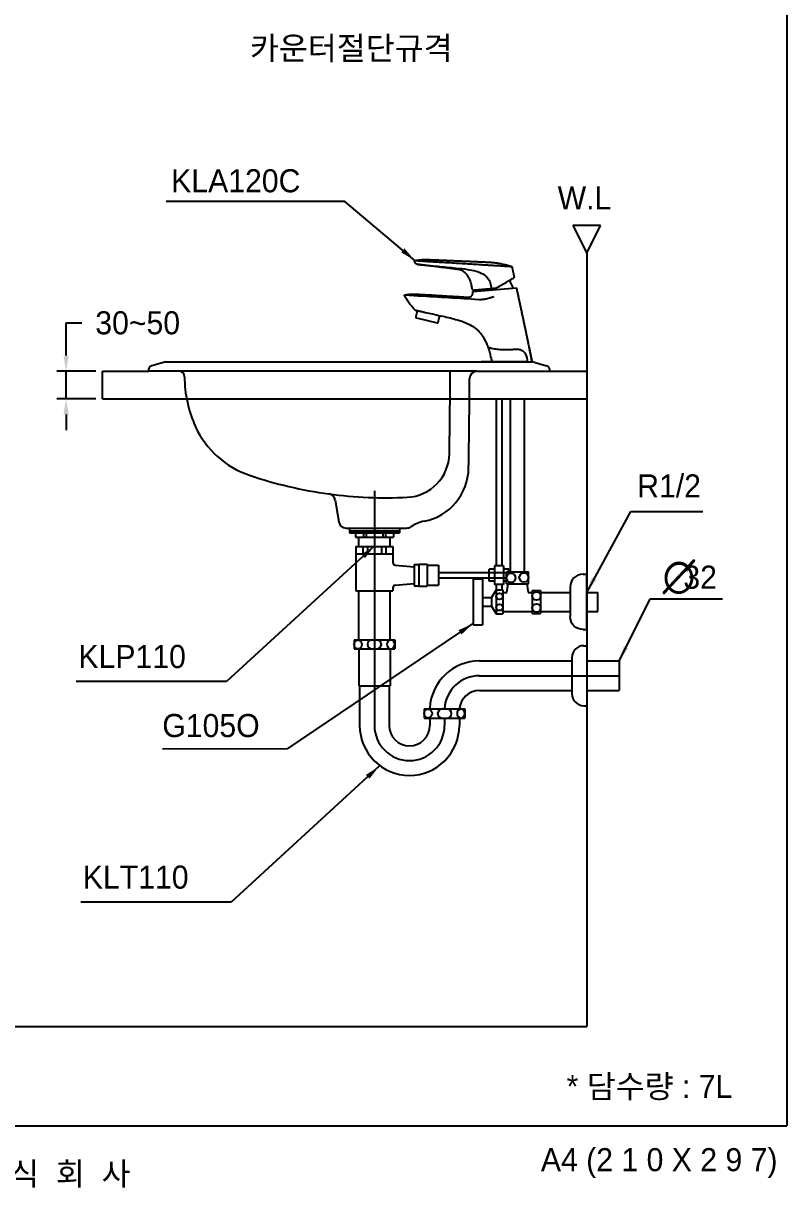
# Model space of a CAD drawing. Header units: millimetres. Extents: x 0 to 3800, y -67 to 2530.
# Drawn here: x 973 to 1800, y -67 to 1195 of the extents above; entities that cross this region are included whole.
import ezdxf
from ezdxf.enums import TextEntityAlignment as Align
from ezdxf.lldxf.tags import DXFTag

# ---------------------------------------------------------------- set-up
doc = ezdxf.new("R2010")
doc.units = ezdxf.units.MM
for name, color, linetype in [('TEXT', 7, 'Continuous'), ('내부선 및 부속', 4, 'Continuous'), ('도각라인', 255, 'Continuous'), ('외형선', 3, 'Continuous'), ('중심선', 1, 'DASHED'), ('치수선', 7, 'Continuous')]:
    doc.layers.add(name, color=color, linetype=linetype)
doc.styles.add('____', font='')
doc.styles.add('타이틀', font='H2GTRM.TTF', dxfattribs={"height": 25})
doc.styles.get('____').set_extended_font_data('굴림')
tags = doc.linetypes.add('DASHDOT', pattern=[70, 31, -13, 13, -13]).pattern_tags.tags
tags[10:11] = [DXFTag(74, 4), DXFTag(75, 0), DXFTag(340, '0'), DXFTag(46, 0.0), DXFTag(50, 0.0), DXFTag(44, 0.0), DXFTag(45, 0.0)]
tags[8:9] = [DXFTag(74, 4), DXFTag(75, 0), DXFTag(340, '0'), DXFTag(46, 0.0), DXFTag(50, 0.0), DXFTag(44, 0.0), DXFTag(45, 0.0)]
tags[6:7] = [DXFTag(74, 4), DXFTag(75, 0), DXFTag(340, '0'), DXFTag(46, 0.0), DXFTag(50, 0.0), DXFTag(44, 0.0), DXFTag(45, 0.0)]
tags[4:5] = [DXFTag(74, 4), DXFTag(75, 0), DXFTag(340, '0'), DXFTag(46, 0.0), DXFTag(50, 0.0), DXFTag(44, 0.0), DXFTag(45, 0.0)]
tags = doc.linetypes.add('DASHED', pattern=[25.72, 12.86, -12.86]).pattern_tags.tags
tags[6:7] = [DXFTag(74, 4), DXFTag(75, 0), DXFTag(340, '0'), DXFTag(46, 0.0), DXFTag(50, 0.0), DXFTag(44, 0.0), DXFTag(45, 0.0)]
tags[4:5] = [DXFTag(74, 4), DXFTag(75, 0), DXFTag(340, '0'), DXFTag(46, 0.0), DXFTag(50, 0.0), DXFTag(44, 0.0), DXFTag(45, 0.0)]
doc.dimstyles.new('MSADIM', dxfattribs={"dimtxt": 33, "dimasz": 17, "dimexe": 10, "dimexo": 7.5, "dimgap": 10, "dimtad": 0, "dimtih": 1, "dimtoh": 1, "dimdec": 0, "dimzin": 1, "dimdsep": 46, "dimtxsty": '____', "dimcen": 11.25, "dimadec": 0, "dimazin": 0, "dimtfac": 1, "dimtdec": 0, "dimtix": 1, "dimtmove": 0, "dimatfit": 3, "dimfxl": 1, "dimtolj": 1, "dimtzin": 1, "dimarcsym": 0})

# ---------------------------------------------------------------- blocks, each defined once
blk = doc.blocks.new('*D16')
at = {"layer": '치수선', "color": 0, "linetype": 'Continuous', "lineweight": -2, "transparency": 16777216}
for p, q in [((1019.2, 835), (1019.2, 870.3)), ((1019.2, 870.3), (1036.2, 870.3)), ((1051.3, 818), (1009.2, 818)), ((1019.2, 788), (1019.2, 818)), ((1051.3, 788), (1009.2, 788)), ((1019.2, 771), (1019.2, 754))]:
    blk.add_line(p, q, dxfattribs=at)
at = {"layer": '치수선', "color": 0, "linetype": 'Continuous', "transparency": 16777216}
for points in [[(1016.4, 835), (1022.1, 835), (1019.2, 818)], [(1016.4, 771), (1022.1, 771), (1019.2, 788)]]:
    blk.add_solid(points, dxfattribs=at)
at = {"layer": '치수선', "color": 0, "linetype": 'Continuous', "transparency": 16777216, "insert": (1096.8, 870.3), "char_height": 25, "attachment_point": 5, "style": '____'}
blk.add_mtext('\\A1;30~50', dxfattribs=at)

msp = doc.modelspace()

# ---------------------------------------------------------------- linework, layer by layer
at = {"layer": '내부선 및 부속', "linetype": 'Continuous'}
for p, q in [((1502.3, 931.2), (1502.5, 930)), ((1460, 904.3), (1507.1, 908.4)), ((1398.8, 875.8), (1421.2, 870.5)), ((1418.3, 879.4), (1408.7, 881.4)), ((1422.4, 871.2), (1424.1, 878.3)), ((1480.3, 828), (1524.2, 828)), ((1058.8, 818), (1108.8, 818)), ((1058.8, 788), (1058.8, 818)), ((1464.3, 818), (1108.8, 818)), ((1464.3, 818), (1542.8, 818)), ((1543.3, 818), (1583.3, 818)), ((1058.8, 788), (1583.3, 788)), ((1485.3, 788), (1485.3, 607)), ((1491.3, 788), (1491.3, 607)), ((1500.8, 600.7), (1500.8, 788)), ((1515.8, 600.7), (1515.8, 788)), ((1326.3, 648), (1326.3, 643)), ((1326.3, 645), (1380.3, 645)), ((1380.3, 648), (1380.3, 643)), ((1326.3, 643), (1380.3, 643)), ((1332.8, 643), (1332.8, 638)), ((1332.8, 638), (1373.8, 638)), ((1336.3, 628), (1336.3, 638)), ((1341.3, 643), (1341.3, 638)), ((1344.3, 643), (1344.3, 638)), ((1362.3, 643), (1362.3, 638)), ((1365.3, 643), (1365.3, 638)), ((1370.3, 628), (1370.3, 638)), ((1373.8, 643), (1373.8, 638)), ((1333.3, 628), (1333.3, 580)), ((1333.3, 628), (1373.3, 628)), ((1333.3, 620), (1373.3, 620)), ((1340.8, 628), (1340.8, 620)), ((1345.8, 628), (1345.8, 620)), ((1360.8, 628), (1360.8, 620)), ((1365.8, 628), (1365.8, 620)), ((1373.3, 628), (1373.3, 610.7)), ((1376, 607.7), (1396.3, 606)), ((1396.3, 608.5), (1396.3, 585.5)), ((1396.3, 608.5), (1401.3, 608.5)), ((1401.3, 609), (1401.3, 585)), ((1401.3, 609), (1410.3, 609)), ((1410.3, 609), (1410.3, 585)), ((1410.3, 607.7), (1422.8, 607.7)), ((1422.8, 607.7), (1422.8, 586.2)), ((1493.3, 607), (1483.3, 607)), ((1483.3, 607), (1483.3, 587)), ((1493.3, 607), (1493.3, 587)), ((1422.8, 600), (1496.3, 600)), ((1422.8, 594), (1496.3, 594)), ((1477.8, 590.5), (1477.8, 603.5)), ((1483.3, 603.5), (1477.8, 603.5)), ((1498.8, 603.5), (1493.3, 603.5)), ((1496.3, 600.7), (1520.3, 600.7)), ((1496.3, 587.7), (1496.3, 600.7)), ((1498.8, 600.7), (1498.8, 603.5)), ((1520.3, 587.7), (1520.3, 600.7)), ((1579.3, 598), (1583.3, 598)), ((1373.3, 583.2), (1373.3, 580)), ((1376, 586.2), (1396.3, 588)), ((1396.3, 585.5), (1401.3, 585.5)), ((1401.3, 585), (1410.3, 585)), ((1410.3, 586.2), (1422.8, 586.2)), ((1460.3, 593), (1460.3, 543)), ((1460.3, 593), (1470.3, 593)), ((1470.3, 593), (1470.3, 543)), ((1483.3, 590.5), (1477.8, 590.5)), ((1485.3, 581), (1480.3, 572.7)), ((1493.3, 587), (1483.3, 587)), ((1485.3, 587), (1485.3, 581)), ((1485.3, 581), (1492.3, 581)), ((1485.3, 581), (1485.3, 555)), ((1491.3, 587), (1491.3, 581)), ((1492.3, 581), (1492.3, 555)), ((1496.3, 590.5), (1493.3, 590.5)), ((1496.3, 587.7), (1520.3, 587.7)), ((1496.8, 578.2), (1498.3, 587.7)), ((1518.3, 587.7), (1519.8, 578.2)), ((1565.3, 584), (1565.3, 552)), ((1333.3, 580), (1373.3, 580)), ((1336.3, 527), (1336.3, 580)), ((1370.3, 527), (1370.3, 580)), ((1470.3, 572.7), (1480.3, 572.7)), ((1480.3, 572.7), (1480.3, 563.2)), ((1492.3, 578.2), (1496.8, 578.2)), ((1519.8, 578.2), (1524.3, 578.2)), ((1524.3, 580.5), (1524.3, 555.5)), ((1524.3, 580.5), (1533.3, 580.5)), ((1533.3, 580.5), (1533.3, 555.5)), ((1533.3, 578.2), (1565.3, 578.2)), ((1583.3, 578.2), (1595.3, 578.2)), ((1595.3, 557.7), (1595.3, 578.2)), ((1470.3, 563.2), (1480.3, 563.2)), ((1480.3, 563.2), (1485.3, 555)), ((1492.3, 557.7), (1524.3, 557.7)), ((1524.3, 555.5), (1533.3, 555.5)), ((1533.3, 557.7), (1565.3, 557.7)), ((1583.3, 557.7), (1595.3, 557.7)), ((1460.3, 543), (1470.3, 543)), ((1485.3, 555), (1492.3, 555)), ((1579.3, 538), (1583.3, 538)), ((1331.3, 527), (1375.3, 527)), ((1331.3, 527), (1331.3, 517)), ((1375.3, 527), (1375.3, 517)), ((1580.3, 520.5), (1583.3, 520.5)), ((1331.3, 517), (1375.3, 517)), ((1336.3, 517), (1336.3, 477)), ((1370.3, 517), (1370.3, 477)), ((1567.3, 507.5), (1567.3, 472)), ((1467.2, 504), (1567.3, 504)), ((1583.3, 504), (1618.3, 504)), ((1618.3, 504), (1618.3, 472)), ((1336.3, 477), (1370.3, 477)), ((1337.3, 477), (1337.3, 434)), ((1369.3, 477), (1369.3, 434)), ((1467.2, 472), (1567.3, 472)), ((1567.3, 472), (1567.3, 468.5)), ((1583.3, 472), (1618.3, 472)), ((1580.3, 455.5), (1583.3, 455.5)), ((1407.3, 452), (1451.3, 452)), ((1407.3, 452), (1407.3, 442)), ((1407.3, 442), (1451.3, 442)), ((1413.3, 452), (1413.3, 453.1)), ((1413.3, 442), (1413.3, 434)), ((1445.3, 442), (1445.3, 434)), ((1451.3, 452), (1451.3, 442))]:
    msp.add_line(p, q, dxfattribs=at)
at = {"layer": '내부선 및 부속', "linetype": 'Continuous', "flags": 128}
for points in [[(1579.3, 538, -0.414214), (1565.3, 552)], [(1335.5, 517, -0.859727), (1335.5, 526.9)], [(1335.5, 526.9, -0.859727), (1335.5, 517)], [(1411.5, 442, -0.859727), (1411.5, 451.9)], [(1411.5, 451.9, -0.859727), (1411.5, 442)]]:
    msp.add_lwpolyline(points, format="xyb", dxfattribs=at)
at = {"layer": '내부선 및 부속', "linetype": 'Continuous'}
for centre, radius in [((1501.3, 594.1), 5), ((1515.3, 594.4), 5), ((1488.8, 574), 3.5), ((1528.8, 574.5), 4.5), ((1488.8, 562), 3.5), ((1528.8, 561.5), 4.5)]:
    msp.add_circle(centre, radius, dxfattribs=at)
for centre, radius, start, end in [((1402.1, 939.3), 5.95, 209.02, 247.7126), ((1476.4, 900.8), 28, 14.996, 33.907), ((1491.5, 902.2), 28, 171.6463, 175.004), ((1399.1, 876.8), 1, 166.6114, 256.6114), ((1421.4, 871.4), 1, 256.6114, 346.6114), ((-3572.7, 817), 5008, 358.9873, 0), ((1386.5, 729.3), 48, 272.8566, 358.9873), ((1366, 1140.8), 460, 262.2446, 272.8566), ((1376.3, 610.7), 3, 180, 265.0303), ((1579.3, 584), 14, 90, 180), ((1376.3, 583.2), 3, 94.9697, 180), ((1350.8, 522), 5, 90, 270), ((1355.8, 522), 5, 270, 90), ((1371.8, 522), 5, 98.6269, 261.3731), ((1370.3, 522), 5, 278.6269, 81.3731), ((1580.3, 507.5), 13, 90, 180), ((1467.2, 450), 54, 90, 176.6714), ((1467.2, 450), 22, 90, 174.7841), ((1580.3, 468.5), 13, 180, 270), ((1426.8, 447), 5, 90, 270), ((1431.8, 447), 5, 270, 90), ((1447.8, 447), 5, 98.6269, 261.3731), ((1446.3, 447), 5, 278.6269, 81.3731), ((1391.3, 434), 54, 180, 0), ((1391.3, 434), 22, 180, 0)]:
    msp.add_arc(centre, radius, start, end, dxfattribs=at)
for points, degree in [([(1396.7, 937.4), (1396.7, 937.6), (1396.9, 937.9), (1397.1, 938)], 3), ([(1396.9, 936.4), (1396.9, 936.7), (1396.8, 937.1), (1396.7, 937.4)], 3), ([(1409.3, 939.1), (1442.2, 937.7), (1475, 936.3)], 2), ([(1475, 936.3), (1476.7, 936.3), (1478.4, 936.2)], 2), ([(1441.9, 928.6), (1420.9, 931.2), (1399.9, 933.8)], 2), ([(1502.5, 930), (1503.6, 925.1), (1504.6, 920.1)], 2), ([(1459.5, 906.7), (1459, 908.6), (1458.6, 910.5)], 2), ([(1479.9, 909.2), (1480, 909), (1480, 908.8), (1480.1, 908.6)], 3), ([(1401.3, 901.4), (1428.1, 899.8), (1454.8, 898.2)], 2), ([(1460, 904.2), (1460, 904.2), (1460, 904.3)], 2), ([(1480.3, 907.6), (1480.7, 907.7), (1481.2, 907.7), (1481.7, 907.7)], 3), ([(1482.2, 898.4), (1482.5, 898.5), (1482.8, 898.7), (1483.1, 898.8)], 3), ([(1399.6, 883.4), (1399.1, 881.3), (1398.6, 879.1), (1398.1, 877)], 3), ([(1418.3, 879.4), (1418.3, 879.4), (1418.3, 879.4), (1418.3, 879.4)], 3), ([(1475.9, 845.2), (1475.9, 845.1), (1476, 845), (1476, 844.9)], 3), ([(1504, 841.8), (1505.7, 841.9), (1507.5, 842)], 2)]:
    msp.add_open_spline(points, degree=degree, dxfattribs=at)
for points, degree, knots in [([(1397.1, 938), (1398.1, 938.2), (1400.1, 938.5), (1403.2, 938.9), (1406.3, 939.1), (1408.4, 939.1), (1409.4, 939.1)], 3, [0, 0, 0, 0, 0.242264, 0.496486, 0.748832, 1, 1, 1, 1]), ([(1397.1, 938), (1397.2, 938), (1397.3, 938), (1398.1, 937.9), (1399, 937.9), (1400.5, 937.8), (1402.3, 937.6), (1404.4, 937.5), (1406.4, 937.4), (1408, 937.3), (1408.9, 937.2), (1409.2, 937.2)], 3, [-1, -1, -1, -1, -0.816905, -0.749406, -0.624879, -0.500216, -0.375433, -0.250669, -0.125856, -0.057798, 0, 0, 0, 0]), ([(1409.2, 937.2), (1410.6, 937.1), (1412.7, 937), (1415.5, 936.8), (1418.7, 936.6), (1427.7, 936.1), (1441.3, 935.3), (1455.7, 934.4), (1465.3, 933.8), (1470.1, 933.5), (1472.8, 933.3), (1474.2, 933.3), (1474.9, 933.2)], 3, [-1, -1, -1, -1, -0.935718, -0.908163, -0.871426, -0.785712, -0.499999, -0.25, -0.125, -0.0625, -0.03125, 0, 0, 0, 0]), ([(1478.4, 936.2), (1478.9, 936.1), (1479.9, 936.1), (1481.2, 935.9), (1482.2, 935.8), (1482.9, 935.8), (1483.6, 935.7), (1484.3, 935.6), (1485.2, 935.5), (1486.5, 935.3), (1488.1, 935), (1490.3, 934.6), (1492.7, 934.1), (1495.6, 933.5), (1498.7, 932.6), (1500.8, 931.9), (1501.9, 931.5)], 3, [0, 0, 0, 0, 0.066324, 0.120303, 0.161936, 0.19121, 0.213303, 0.24286, 0.280781, 0.327083, 0.401911, 0.491798, 0.596903, 0.71746, 0.85379, 1, 1, 1, 1]), ([(1399.9, 933.8), (1399.9, 933.8), (1400, 933.8), (1400.3, 933.8), (1400.5, 933.7), (1401.1, 933.7), (1401.5, 933.6), (1402.4, 933.5), (1402.9, 933.5), (1404, 933.4), (1404.7, 933.3), (1406, 933.2), (1406.7, 933.1), (1408.2, 933), (1409, 932.9), (1410.2, 932.8), (1410.7, 932.7), (1411.2, 932.7), (1411.3, 932.7), (1411.4, 932.7), (1411.5, 932.7), (1411.6, 932.7)], 3, [-1, -1, -1, -1, -0.870037, -0.870037, -0.740074, -0.740074, -0.61011, -0.61011, -0.480147, -0.480147, -0.350184, -0.350184, -0.220221, -0.220221, -0.090258, -0.090258, -0.025276, -0.025276, -0.009031, -0.009031, 0, 0, 0, 0]), ([(1411.6, 932.7), (1414.9, 932.3), (1421.7, 931.7), (1431.8, 930.7), (1438.5, 930.1), (1441.9, 929.7)], 3, [0, 0, 0, 0, 0.333338, 0.666675, 1, 1, 1, 1]), ([(1441.9, 929.7), (1446, 929.4), (1453.2, 928.7), (1462.6, 926.9), (1469.1, 924.5), (1472.8, 922.3), (1474.2, 920.9), (1474.6, 920.5)], 3, [-1, -1, -1, -1, -0.646651, -0.370369, -0.170612, -0.047127, 0, 0, 0, 0]), ([(1458.7, 910.4), (1458.5, 911.3), (1458.1, 913), (1457.4, 915.4), (1456.6, 917.5), (1455.8, 919.2), (1454.9, 920.6), (1454.1, 921.8), (1453.3, 922.9), (1452.2, 924), (1451, 925.2), (1449.5, 926.3), (1448.2, 927), (1447.1, 927.4), (1446.5, 927.7), (1445.8, 927.9), (1445.1, 928.1), (1444.2, 928.3), (1443.2, 928.4), (1442.4, 928.5), (1441.9, 928.6)], 3, [0, 0, 0, 0, 0.098988, 0.19389, 0.277526, 0.350081, 0.411543, 0.462786, 0.512316, 0.563322, 0.632671, 0.704042, 0.772547, 0.800442, 0.827456, 0.853597, 0.880432, 0.911303, 0.949188, 1, 1, 1, 1]), ([(1474.9, 933.2), (1475.5, 933.2), (1476.8, 933.1), (1478.2, 933), (1478.8, 933)], 3, [-1, -1, -1, -1, -0.499907, 0, 0, 0, 0]), ([(1478.8, 933), (1480.1, 932.9), (1482.7, 932.7), (1486.5, 932.5), (1490.1, 932.3), (1492.8, 932.1), (1494.6, 932), (1495.9, 931.9), (1497.1, 931.8), (1498.3, 931.8), (1499.3, 931.7), (1500.2, 931.6), (1500.9, 931.6), (1501.5, 931.6), (1501.9, 931.5), (1501.9, 931.5), (1501.9, 931.5)], 3, [-1, -1, -1, -1, -0.893049, -0.786039, -0.678958, -0.571796, -0.523652, -0.473496, -0.421331, -0.367157, -0.310974, -0.252783, -0.192588, -0.130388, -0.066191, 0, 0, 0, 0]), ([(1474.6, 920.5), (1476.1, 919.1), (1477.4, 917.3), (1479, 913.4), (1479.5, 911.3), (1479.9, 909.2)], 3, [-1, -1, -1, -1, -0.5, -0.5, 0, 0, 0, 0]), ([(1481.7, 907.7), (1482.2, 907.8), (1483.4, 907.9), (1485.1, 908.4), (1486.8, 909), (1487.8, 909.6), (1488.4, 909.9)], 3, [0, 0, 0, 0, 0.244603, 0.492043, 0.743475, 1, 1, 1, 1]), ([(1488.4, 909.9), (1492.8, 912.4), (1496.8, 914.8), (1502.5, 918.1), (1504.1, 919.1), (1504.1, 919.1), (1504.1, 919.1), (1504.1, 919.1)], 3, [0, 0, 0, 0, 0.499822, 0.499822, 0.999643, 0.999643, 1, 1, 1, 1]), ([(1504.6, 920.1), (1504.6, 920), (1504.6, 919.8), (1504.6, 919.5), (1504.4, 919.3), (1504.2, 919.1), (1504.1, 919.1)], 3, [0, 0, 0, 0, 0.243719, 0.499957, 0.756196, 1, 1, 1, 1]), ([(1386, 899.8), (1385.9, 899.8), (1385.9, 899.9), (1385.9, 900), (1385.9, 900.1), (1385.9, 900.3), (1386, 900.4), (1386.1, 900.4), (1386.2, 900.5), (1386.2, 900.5), (1386.3, 900.5)], 3, [0, 0, 0, 0, 0.113087, 0.235669, 0.365548, 0.499451, 0.633439, 0.763558, 0.886496, 1, 1, 1, 1]), ([(1397.3, 884.3), (1396.2, 885.5), (1394, 887.9), (1391, 891.7), (1388.3, 895.7), (1386.7, 898.4), (1386, 899.8)], 3, [0.0064167, 0.0064167, 0.0064167, 0.0064167, 0.2541613, 0.5071501, 0.7601537, 1, 1, 1, 1]), ([(1386.3, 900.5), (1387, 900.7), (1388.6, 901), (1391.1, 901.4), (1393.5, 901.5), (1395.7, 901.6), (1397.6, 901.6), (1399.5, 901.5), (1400.8, 901.5), (1401.4, 901.4)], 3, [0, 0, 0, 0, 0.148849, 0.319955, 0.491697, 0.619933, 0.747611, 0.874449, 1, 1, 1, 1]), ([(1401.2, 899.5), (1400.6, 899.6), (1399.3, 899.7), (1397.6, 899.8), (1396, 899.9), (1394.7, 900), (1393.5, 900), (1392.5, 900.1), (1391.7, 900.2), (1391, 900.2), (1390.4, 900.3), (1390, 900.3), (1388.3, 900.4), (1386.7, 900.5), (1386.3, 900.5), (1386.3, 900.5)], 3, [0, 0, 0, 0, 0.081006, 0.156185, 0.225546, 0.289067, 0.346802, 0.3988, 0.445071, 0.485616, 0.520438, 0.54955, 0.572966, 0.857459, 1, 1, 1, 1]), ([(1401.5, 899.5), (1401.4, 899.5), (1401.3, 899.5), (1401.2, 899.5), (1401.2, 899.5), (1401.2, 899.5)], 3, [0, 0, 0, 0, 0.999767, 0.999767, 1, 1, 1, 1]), ([(1466.3, 895.5), (1455.5, 896.2), (1433.9, 897.5), (1412.3, 898.8), (1401.5, 899.5)], 3, [0, 0, 0, 0, 0.5, 1, 1, 1, 1]), ([(1454.8, 898.2), (1455.3, 898.2), (1456.1, 898.2), (1457.2, 898.6), (1458, 899.1), (1458.6, 899.6), (1459.3, 900.3), (1459.8, 901.3), (1460.1, 902.4), (1460.1, 903.4), (1460.1, 904), (1460, 904.2)], 3, [0, 0, 0, 0, 0.144867, 0.272171, 0.373315, 0.448854, 0.546234, 0.675442, 0.830324, 0.914252, 1, 1, 1, 1]), ([(1459.4, 906.7), (1459.5, 906.6), (1459.6, 906.4), (1459.8, 906.1), (1460.2, 905.9), (1460.4, 905.9), (1460.5, 905.9)], 3, [-1, -1, -1, -1, -0.758226, -0.499714, -0.241202, 0, 0, 0, 0]), ([(1460.5, 905.9), (1460.5, 905.9), (1462, 906.1), (1463.4, 906.2), (1466.1, 906.4), (1468.8, 906.6), (1472.5, 907), (1476.1, 907.3), (1480.3, 907.6)], 2, [0, 0, 0, 0.245901, 0.245901, 0.497267, 0.497267, 0.748634, 0.748634, 1, 1, 1]), ([(1482.2, 898.5), (1481.2, 898.1), (1478.6, 897.2), (1474.6, 896.2), (1471, 895.6), (1468.6, 895.5), (1467.5, 895.5), (1466.9, 895.5), (1466.5, 895.5), (1466.3, 895.5), (1466.3, 895.5)], 3, [0, 0, 0, 0, 0.208992, 0.500591, 0.750177, 0.874804, 0.937336, 0.96871, 0.984433, 1, 1, 1, 1]), ([(1507.1, 908.4), (1514.3, 874.7), (1521.4, 841.1), (1522.8, 834.5), (1524.2, 828)], 2, [0, 0, 0, 1, 1, 1.194269, 1.194269, 1.194269]), ([(1408.8, 881.4), (1408.4, 881.5), (1407.6, 881.7), (1406.3, 881.9), (1405, 882.2), (1403.9, 882.4), (1402.9, 882.7), (1402, 882.9), (1401.2, 883), (1399.6, 883.4), (1397.7, 883.8), (1397.3, 884.3)], 3, [0, 0, 0, 0, 0.124991, 0.269013, 0.407493, 0.542259, 0.672813, 0.797903, 0.919283, 1, 1.651201, 1.651201, 1.651201, 1.651201]), ([(1418.3, 879.4), (1421.3, 878.8), (1427.1, 877.7), (1435.4, 875.8), (1440.6, 874.4), (1443.1, 873.7)], 3, [0, 0, 0, 0, 0.36175, 0.695091, 1, 1, 1, 1]), ([(1443.1, 873.7), (1444.8, 873.2), (1448, 872.2), (1452.4, 870.4), (1457.3, 868.1), (1462.6, 864.8), (1467.6, 860.1), (1471.3, 855), (1473.5, 850.9), (1474.8, 848), (1475.6, 846.1), (1475.8, 845.5), (1475.9, 845.2)], 3, [0, 0, 0, 0, 0.092366, 0.175826, 0.250417, 0.375225, 0.499687, 0.623489, 0.749755, 0.835593, 0.918088, 1, 1, 1, 1]), ([(1476, 844.9), (1476.4, 843.8), (1477.3, 841.1), (1478.2, 837.9), (1478.7, 835.9), (1478.8, 835.6), (1479.4, 833.1), (1479.9, 830.5), (1480.3, 828)], 3, [0, 0, 0, 0, 0.19806, 0.499463, 0.55674, 0.55674, 0.55674, 1.000056, 1.000056, 1.000056, 1.000056]), ([(1476, 844.9), (1476.1, 844.8), (1476.2, 844.6), (1476.7, 844.2), (1477.6, 843.8), (1479.1, 843.3), (1481.4, 842.7), (1484.3, 842.1), (1487.6, 841.8), (1491.1, 841.6), (1493.6, 841.7), (1494.8, 841.7)], 3, [0, 0, 0, 0, 0.07066, 0.151527, 0.243089, 0.356524, 0.490845, 0.629728, 0.761682, 0.885412, 1, 1, 1, 1]), ([(1494.8, 841.7), (1495.5, 841.7), (1497, 841.7), (1499.3, 841.6), (1501.6, 841.6), (1503.2, 841.7), (1504, 841.8)], 3, [0, 0, 0, 0, 0.247722, 0.495314, 0.759498, 1, 1, 1, 1]), ([(1507.5, 842), (1508.2, 842), (1508.9, 842), (1509.5, 841.9), (1510.2, 841.8), (1510.9, 841.6), (1511.5, 841.4), (1512.8, 840.9), (1513.9, 840.2), (1514.9, 839.3), (1515.8, 838.5), (1516.5, 837.5), (1517.1, 836.5), (1518.3, 834.2), (1518.9, 831.4), (1518.9, 828)], 3, [0, 0, 0, 0, 0.125, 0.125, 0.125, 0.25, 0.25, 0.25, 0.5, 0.5, 0.5, 0.741702, 0.741702, 0.741702, 1.252883, 1.252883, 1.252883, 1.252883]), ([(1524.2, 828), (1523.4, 831.6), (1522.8, 834.5), (1522.4, 836.6), (1521.8, 839.6), (1521.4, 841.1), (1521.4, 841.1)], 3, [-0.345513, -0.345513, -0.345513, -0.345513, 0.216517, 0.216517, 0.216517, 1, 1, 1, 1])]:
    msp.add_open_spline(points, degree=degree, knots=knots, dxfattribs=at)
for points, weights in [([(1501.9, 931.5), (1502.2, 931.4), (1502.3, 931.2)], [1, 0.868014393837, 0.999999999522]), ([(1480.1, 908.6), (1480.1, 907.6), (1480.3, 907.6)], [0.9999853546, 0.712560162592, 0.999999994615])]:
    msp.add_rational_spline(points, weights, degree=2, dxfattribs=at)
at = {"layer": '도각라인', "color": 7}
for p in [(1800, 2530), (0, 0)]:
    msp.add_line(p, (1800, 0), dxfattribs=at)
at = {"layer": '외형선', "linetype": 'Continuous'}
for p, q in [((1598.3, 976), (1568.3, 976)), ((1568.3, 976), (1583.3, 946)), ((1583.3, 946), (1598.3, 976)), ((1583.3, 946), (1583.3, 108)), ((1124.6, 827.6), (1112.2, 824)), ((1127.4, 828), (1524.5, 828)), ((1517.8, 828), (1468.8, 828)), ((1527.3, 827.6), (1539.7, 824)), ((1543.3, 818.5), (1543.3, 819.2)), ((1583.3, 818), (1583.3, 788)), ((1310.7, 678.4), (1314.7, 654.7)), ((1322.6, 648), (1388.2, 648)), ((1322.6, 648), (1388.2, 648)), ((1323.1, 648), (1383.4, 648)), ((1326.3, 648), (1380.3, 648)), ((1583.3, 538), (1583.3, 598)), ((1583.3, 520.5), (1583.3, 455.5)), ((81.3, 108), (1583.3, 108))]:
    msp.add_line(p, q, dxfattribs=at)
for centre, radius, start, end in [((1113.6, 819.2), 5, 106.0908, 194.3402), ((1127.4, 818), 10, 90, 106.0908), ((1524.5, 818), 10, 73.9092, 90), ((1538.3, 819.2), 5, 0, 73.9092), ((1141.5, 812), 6, 0.2446, 90), ((1277.5, 812.6), 130, 180.2446, 204.9177), ((-4543.7, 817.2), 6000, 359.00658, 359.93086), ((1464.3, 810), 8, 90, 179.9309), ((1542.8, 818.5), 0.5, 270, 0), ((1250.2, 799.9), 100, 204.9177, 251.2444), ((1395.4, 714.2), 60, 281.3538, 359.0066), ((1366, 1140.8), 460, 251.2444, 262.2446), ((1302.8, 677.1), 8, 9.4623, 82.2446), ((1322.6, 656), 8, 189.4623, 270), ((1388.2, 656), 8, 270, 304.035), ((1415.1, 616.2), 40, 101.3538, 124.035)]:
    msp.add_arc(centre, radius, start, end, dxfattribs=at)
at = {"layer": '중심선', "linetype": 'DASHDOT'}
for p, q in [((1353.3, 688.3), (1353.3, 434)), ((1467.2, 488), (1618.3, 488)), ((1429.3, 442), (1429.3, 434))]:
    msp.add_line(p, q, dxfattribs=at)
for centre, start, end in [((1467.2, 450), 90, 176.6714), ((1391.3, 434), 180.0006, 0)]:
    msp.add_arc(centre, 38, start, end, dxfattribs=at)

# ---------------------------------------------------------------- texts
at = {"layer": 'TEXT', "style": '타이틀'}
msp.add_text('W.L', height=25, dxfattribs=at).set_placement((1580.9, 1005.8), align=Align.MIDDLE)
for s, p in [('* 담수량 : 7L', (1651.3, 42.9)), ('계  림  요  업  주  식  회  사', (900, -51.7))]:
    msp.add_text(s, height=25, dxfattribs=at).set_placement(p, align=Align.MIDDLE_CENTER)
msp.add_text('A4 (2 1 0 X 2 9 7)', height=25, dxfattribs=at).set_placement((1790, -36.5), align=Align.MIDDLE_RIGHT)
at = {"layer": 'TEXT', "char_height": 25, "width": 380.447, "attachment_point": 1, "line_spacing_factor": 0.963855, "style": '타이틀'}
for s, insert in [('\\A1;카운터절단규격', (1218.4, 1180.6)), ('\\A1;KLA120C', (1133.1, 1036.9)), ('\\A1;R1/2', (1638, 706.2)), ('\\A1;KLP110', (1032.6, 521.3)), ('\\A1;G105O', (1123.5, 446.5)), ('\\A1;KLT110', (1037.4, 282.2))]:
    msp.add_mtext(s, dxfattribs=dict(at, insert=insert))
at = {"layer": '치수선'}
for s, height, style, p in [('∅', 35, '____', (1665.5, 578.4)), ('32', 25, '타이틀', (1688, 582.3))]:
    msp.add_text(s, height=height, dxfattribs=dict(at, style=style)).set_placement(p)

# ---------------------------------------------------------------- dimensions: what is measured, and where the dimension line sits
at = {"layer": '치수선', "linetype": 'Continuous'}
dim = msp.add_linear_dim(base=(1019.2, 788), p1=(1058.8, 818), p2=(1058.8, 788), angle=90, text='30~50', dimstyle='MSADIM', override={"dimtxt": 25}, dxfattribs=at)
dim.commit()
dim.dimension.update_dxf_attribs({"geometry": '*D16', "text_midpoint": (1096.8, 870.3), "dimtype": 160})

# ---------------------------------------------------------------- leaders
at = {"layer": 'TEXT'}
for points in [[(1583.3, 578.2), (1631, 665.8), (1709, 665.8)], [(1618.3, 503.7), (1652, 571.3), (1730.3, 571.3)]]:
    msp.add_leader(points, dimstyle='MSADIM', override={"dimtxt": 25}, dxfattribs=at)
at = {"layer": '치수선', "linetype": 'Continuous'}
for points in [[(1397.1, 938), (1321.2, 1001.9), (1127.8, 1001.9)], [(1353.7, 629), (1193.2, 481.6), (1030.3, 481.6)], [(1460.1, 544.5), (1258.8, 408.6), (1123.5, 408.4)], [(1358.5, 389.9), (1198.1, 242.5), (1035.1, 242.5)]]:
    msp.add_leader(points, dimstyle='MSADIM', override={"dimtxt": 25}, dxfattribs=at)

doc.saveas('drawing.dxf')
